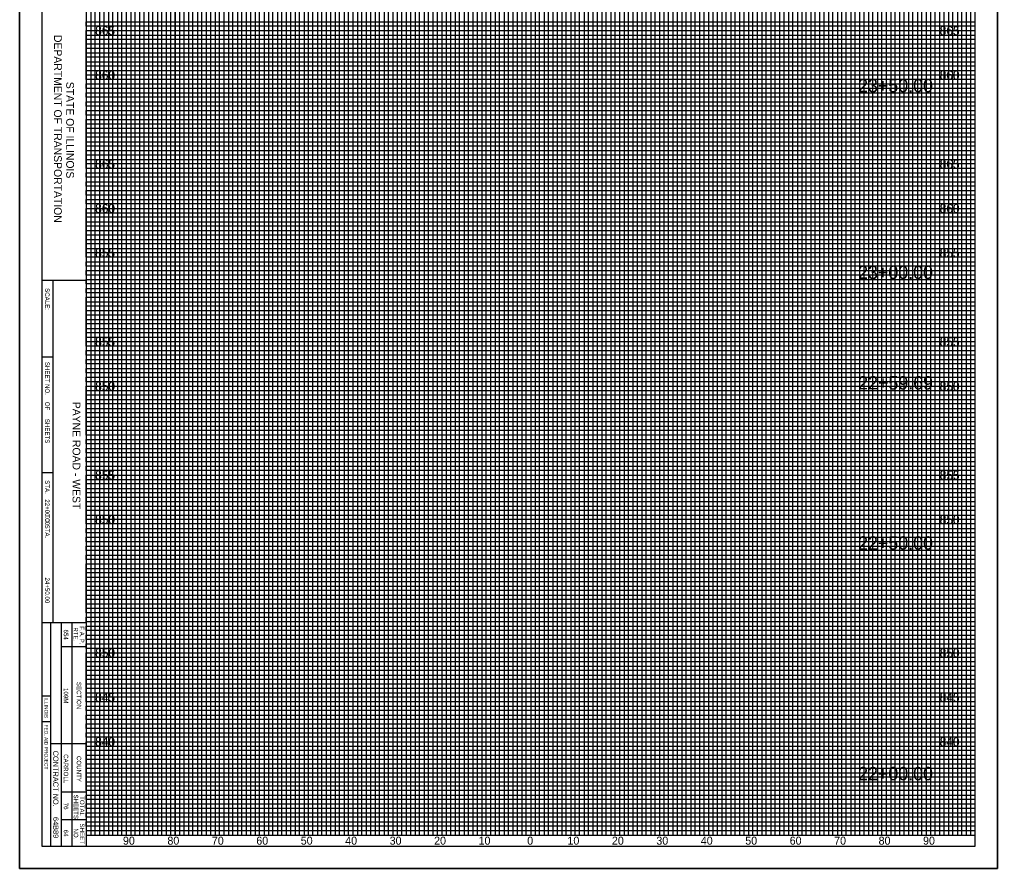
# Model space of a CAD drawing. Extents: x 874 to 5505, y 981 to 7567.
# Drawn here: x 4985 to 5205, y 992.5 to 1183.5 of the extents above; entities that cross this region are included whole.
import ezdxf

# ---------------------------------------------------------------- set-up
doc = ezdxf.new("R2010")
doc.units = 0
for name, color, linetype in [('Sheets_General Details', 7, 'Continuous'), ('Sheets_Minor Grid', 7, 'Continuous'), ('Sheets_Printer Plotting Border', 7, 'Continuous')]:
    doc.layers.add(name, color=color, linetype=linetype)

msp = doc.modelspace()

# ---------------------------------------------------------------- linework, layer by layer
at = {"layer": 'Sheets_General Details'}
for p, q in [((4985, 992.5), (4985, 1332.5)), ((5205, 1332.5), (5205, 992.5)), ((5000, 1317.5), (5000, 997.5)), ((5000, 1124.76), (4990, 1124.76)), ((4992.5, 1124.76), (4992.5, 1047.76)), ((4992.5, 1107.5), (4990, 1107.5)), ((4992.5, 1081.5), (4990, 1081.5)), ((5000, 1047.76), (4990, 1047.76)), ((4991.95, 1047.76), (4991.95, 997.5)), ((4994.35, 1047.76), (4994.35, 997.5)), ((4996.75, 1047.76), (4996.75, 997.5)), ((5000, 1042.36), (4994.35, 1042.36)), ((4991.95, 1031.29), (4990, 1031.29)), ((4991.95, 1025.49), (4990, 1025.49)), ((5000, 1020.56), (4991.95, 1020.56)), ((5000, 1009.64), (4994.35, 1009.64)), ((5000, 1003.43), (4994.35, 1003.43)), ((5205, 992.5), (4985, 992.5)), ((5205, 992.52), (5205, 992.5))]:
    msp.add_line(p, q, dxfattribs=at)
msp.add_lwpolyline([(4990, 997.5), (5200, 997.5), (5200, 1317.5), (4990, 1317.5)], close=True, dxfattribs=at)
for points in [[(5010, 1315), (5010, 1000), (5020, 1000), (5020, 1315)], [(5020, 1315), (5020, 1000), (5030, 1000), (5030, 1315)], [(5040, 1315), (5040, 1000), (5050, 1000), (5050, 1315)], [(5060, 1315), (5060, 1000), (5070, 1000), (5070, 1315)], [(5080, 1315), (5080, 1000), (5090, 1000), (5090, 1315)], [(5100, 1315), (5100, 1000), (5110, 1000), (5110, 1315)], [(5120, 1315), (5120, 1000), (5130, 1000), (5130, 1315)], [(5140, 1315), (5140, 1000), (5150, 1000), (5150, 1315)], [(5160, 1315), (5160, 1000), (5170, 1000), (5170, 1315)], [(5180, 1315), (5180, 1000), (5190, 1000), (5190, 1315)], [(5200, 1170), (5000, 1170), (5000, 1180), (5200, 1180)], [(5200, 1150), (5000, 1150), (5000, 1160), (5200, 1160)], [(5200, 1130), (5000, 1130), (5000, 1140), (5200, 1140)], [(5200, 1110), (5000, 1110), (5000, 1120), (5200, 1120)], [(5200, 1090), (5000, 1090), (5000, 1100), (5200, 1100)], [(5200, 1070), (5000, 1070), (5000, 1080), (5200, 1080)], [(5200, 1050), (5000, 1050), (5000, 1060), (5200, 1060)], [(5199, 1000), (5200, 1000), (5200, 1010), (5000, 1010), (5000, 1020), (5200, 1020), (5200, 1030), (5000, 1030), (5000, 1040), (5200, 1040)], [(5000, 1000), (5200, 1000)]]:
    msp.add_lwpolyline(points, dxfattribs=at)
at = {"layer": 'Sheets_Minor Grid'}
for points in [[(5001, 1315), (5001, 1000), (5002, 1000), (5002, 1315)], [(5003, 1315), (5003, 1000), (5004, 1000), (5004, 1315)], [(5005, 1315), (5005, 1000), (5006, 1000), (5006, 1315)], [(5007, 1315), (5007, 1000), (5008, 1000), (5008, 1315)], [(5009, 1315), (5009, 1000), (5011, 1000), (5011, 1315)], [(5012, 1315), (5012, 1000), (5013, 1000), (5013, 1315)], [(5014, 1315), (5014, 1000), (5015, 1000), (5015, 1315)], [(5016, 1315), (5016, 1000), (5017, 1000), (5017, 1315)], [(5018, 1315), (5018, 1000), (5019, 1000), (5019, 1315)], [(5021, 1315), (5021, 1000), (5022, 1000), (5022, 1315)], [(5023, 1315), (5023, 1000), (5024, 1000), (5024, 1315)], [(5025, 1315), (5025, 1000), (5026, 1000), (5026, 1315)], [(5027, 1315), (5027, 1000), (5028, 1000), (5028, 1315)], [(5029, 1315), (5029, 1000), (5031, 1000), (5031, 1315)], [(5032, 1315), (5032, 1000), (5033, 1000), (5033, 1315)], [(5034, 1315), (5034, 1000), (5035, 1000), (5035, 1315)], [(5036, 1315), (5036, 1000), (5037, 1000), (5037, 1315)], [(5038, 1315), (5038, 1000), (5039, 1000), (5039, 1315)], [(5041, 1315), (5041, 1000), (5042, 1000), (5042, 1315)], [(5043, 1315), (5043, 1000), (5044, 1000), (5044, 1315)], [(5045, 1315), (5045, 1000), (5046, 1000), (5046, 1315)], [(5047, 1315), (5047, 1000), (5048, 1000), (5048, 1315)], [(5049, 1315), (5049, 1000), (5051, 1000), (5051, 1315)], [(5052, 1315), (5052, 1000), (5053, 1000), (5053, 1315)], [(5054, 1315), (5054, 1000), (5055, 1000), (5055, 1315)], [(5056, 1315), (5056, 1000), (5057, 1000), (5057, 1315)], [(5058, 1315), (5058, 1000), (5059, 1000), (5059, 1315)], [(5061, 1315), (5061, 1000), (5062, 1000), (5062, 1315)], [(5063, 1315), (5063, 1000), (5064, 1000), (5064, 1315)], [(5065, 1315), (5065, 1000), (5066, 1000), (5066, 1315)], [(5067, 1315), (5067, 1000), (5068, 1000), (5068, 1315)], [(5069, 1315), (5069, 1000), (5071, 1000), (5071, 1315)], [(5072, 1315), (5072, 1000), (5073, 1000), (5073, 1315)], [(5074, 1315), (5074, 1000), (5075, 1000), (5075, 1315)], [(5076, 1315), (5076, 1000), (5077, 1000), (5077, 1315)], [(5078, 1315), (5078, 1000), (5079, 1000), (5079, 1315)], [(5081, 1315), (5081, 1000), (5082, 1000), (5082, 1315)], [(5083, 1315), (5083, 1000), (5084, 1000), (5084, 1315)], [(5085, 1315), (5085, 1000), (5086, 1000), (5086, 1315)], [(5087, 1315), (5087, 1000), (5088, 1000), (5088, 1315)], [(5089, 1315), (5089, 1000), (5091, 1000), (5091, 1315)], [(5092, 1315), (5092, 1000), (5093, 1000), (5093, 1315)], [(5094, 1315), (5094, 1000), (5095, 1000), (5095, 1315)], [(5096, 1315), (5096, 1000), (5097, 1000), (5097, 1315)], [(5098, 1315), (5098, 1000), (5099, 1000), (5099, 1315)], [(5101, 1315), (5101, 1000), (5102, 1000), (5102, 1315)], [(5103, 1315), (5103, 1000), (5104, 1000), (5104, 1315)], [(5105, 1315), (5105, 1000), (5106, 1000), (5106, 1315)], [(5107, 1315), (5107, 1000), (5108, 1000), (5108, 1315)], [(5109, 1315), (5109, 1000), (5111, 1000), (5111, 1315)], [(5112, 1315), (5112, 1000), (5113, 1000), (5113, 1315)], [(5114, 1315), (5114, 1000), (5115, 1000), (5115, 1315)], [(5116, 1315), (5116, 1000), (5117, 1000), (5117, 1315)], [(5118, 1315), (5118, 1000), (5119, 1000), (5119, 1315)], [(5121, 1315), (5121, 1000), (5122, 1000), (5122, 1315)], [(5123, 1315), (5123, 1000), (5124, 1000), (5124, 1315)], [(5125, 1315), (5125, 1000), (5126, 1000), (5126, 1315)], [(5127, 1315), (5127, 1000), (5128, 1000), (5128, 1315)], [(5129, 1315), (5129, 1000), (5131, 1000), (5131, 1315)], [(5132, 1315), (5132, 1000), (5133, 1000), (5133, 1315)], [(5134, 1315), (5134, 1000), (5135, 1000), (5135, 1315)], [(5136, 1315), (5136, 1000), (5137, 1000), (5137, 1315)], [(5138, 1315), (5138, 1000), (5139, 1000), (5139, 1315)], [(5141, 1315), (5141, 1000), (5142, 1000), (5142, 1315)], [(5143, 1315), (5143, 1000), (5144, 1000), (5144, 1315)], [(5145, 1315), (5145, 1000), (5146, 1000), (5146, 1315)], [(5147, 1315), (5147, 1000), (5148, 1000), (5148, 1315)], [(5149, 1315), (5149, 1000), (5151, 1000), (5151, 1315)], [(5152, 1315), (5152, 1000), (5153, 1000), (5153, 1315)], [(5154, 1315), (5154, 1000), (5155, 1000), (5155, 1315)], [(5156, 1315), (5156, 1000), (5157, 1000), (5157, 1315)], [(5158, 1315), (5158, 1000), (5159, 1000), (5159, 1315)], [(5161, 1315), (5161, 1000), (5162, 1000), (5162, 1315)], [(5163, 1315), (5163, 1000), (5164, 1000), (5164, 1315)], [(5165, 1315), (5165, 1000), (5166, 1000), (5166, 1315)], [(5167, 1315), (5167, 1000), (5168, 1000), (5168, 1315)], [(5169, 1315), (5169, 1000), (5171, 1000), (5171, 1315)], [(5172, 1315), (5172, 1000), (5173, 1000), (5173, 1315)], [(5174, 1315), (5174, 1000), (5175, 1000), (5175, 1315)], [(5176, 1315), (5176, 1000), (5177, 1000), (5177, 1315)], [(5178, 1315), (5178, 1000), (5179, 1000), (5179, 1315)], [(5181, 1315), (5181, 1000), (5182, 1000), (5182, 1315)], [(5183, 1315), (5183, 1000), (5184, 1000), (5184, 1315)], [(5185, 1315), (5185, 1000), (5186, 1000), (5186, 1315)], [(5187, 1315), (5187, 1000), (5188, 1000), (5188, 1315)], [(5189, 1315), (5189, 1000), (5191, 1000), (5191, 1315)], [(5192, 1315), (5192, 1000), (5193, 1000), (5193, 1315)], [(5194, 1315), (5194, 1000), (5195, 1000), (5195, 1315)], [(5196, 1315), (5196, 1000), (5197, 1000), (5197, 1315)], [(5198, 1315), (5198, 1000), (5199, 1000), (5199, 1315)], [(5200, 1182), (5000, 1182), (5000, 1183), (5200, 1183)], [(5200, 1179), (5000, 1179), (5000, 1181), (5200, 1181)], [(5200, 1177), (5000, 1177), (5000, 1178), (5200, 1178)], [(5200, 1175), (5000, 1175), (5000, 1176), (5200, 1176)], [(5200, 1173), (5000, 1173), (5000, 1174), (5200, 1174)], [(5200, 1171), (5000, 1171), (5000, 1172), (5200, 1172)], [(5200, 1168), (5000, 1168), (5000, 1169), (5200, 1169)], [(5200, 1166), (5000, 1166), (5000, 1167)], [(5000, 1167), (5200, 1167)], [(5200, 1164), (5000, 1164), (5000, 1165), (5200, 1165)], [(5200, 1162), (5000, 1162), (5000, 1163), (5200, 1163)], [(5200, 1159), (5000, 1159), (5000, 1161), (5200, 1161)], [(5200, 1157), (5000, 1157), (5000, 1158), (5200, 1158)], [(5200, 1155), (5000, 1155), (5000, 1156), (5200, 1156)], [(5200, 1153), (5000, 1153), (5000, 1154), (5200, 1154)], [(5200, 1151), (5000, 1151), (5000, 1152), (5200, 1152)], [(5200, 1148), (5000, 1148), (5000, 1149), (5200, 1149)], [(5200, 1146), (5000, 1146), (5000, 1147), (5200, 1147)], [(5200, 1144), (5000, 1144), (5000, 1145), (5200, 1145)], [(5200, 1142), (5000, 1142), (5000, 1143), (5200, 1143)], [(5200, 1139), (5000, 1139), (5000, 1141), (5200, 1141)], [(5200, 1137), (5000, 1137), (5000, 1138), (5200, 1138)], [(5200, 1135), (5000, 1135), (5000, 1136), (5200, 1136)], [(5200, 1133), (5000, 1133), (5000, 1134), (5200, 1134)], [(5200, 1131), (5000, 1131), (5000, 1132), (5200, 1132)], [(5200, 1128), (5000, 1128), (5000, 1129), (5200, 1129)], [(5200, 1126), (5000, 1126), (5000, 1127), (5200, 1127)], [(5200, 1124), (5000, 1124), (5000, 1125), (5200, 1125)], [(5200, 1122), (5000, 1122), (5000, 1123), (5200, 1123)], [(5200, 1119), (5000, 1119), (5000, 1121), (5200, 1121)], [(5200, 1117), (5000, 1117), (5000, 1118), (5200, 1118)], [(5200, 1115), (5000, 1115), (5000, 1116), (5200, 1116)], [(5200, 1113), (5000, 1113), (5000, 1114), (5200, 1114)], [(5200, 1111), (5000, 1111), (5000, 1112)], [(5000, 1112), (5200, 1112)], [(5200, 1108), (5000, 1108), (5000, 1109), (5200, 1109)], [(5200, 1106), (5000, 1106), (5000, 1107), (5200, 1107)], [(5200, 1104), (5000, 1104), (5000, 1105), (5200, 1105)], [(5200, 1102), (5000, 1102), (5000, 1103), (5200, 1103)], [(5200, 1099), (5000, 1099), (5000, 1101), (5200, 1101)], [(5200, 1097), (5000, 1097), (5000, 1098), (5200, 1098)], [(5200, 1095), (5000, 1095), (5000, 1096), (5200, 1096)], [(5200, 1093), (5000, 1093), (5000, 1094), (5200, 1094)], [(5200, 1091), (5000, 1091), (5000, 1092), (5200, 1092)], [(5200, 1088), (5000, 1088), (5000, 1089), (5200, 1089)], [(5200, 1086), (5000, 1086), (5000, 1087), (5200, 1087)], [(5200, 1084), (5000, 1084), (5000, 1085), (5200, 1085)], [(5200, 1082), (5000, 1082), (5000, 1083), (5200, 1083)], [(5200, 1079), (5000, 1079), (5000, 1081), (5200, 1081)], [(5200, 1077), (5000, 1077), (5000, 1078), (5200, 1078)], [(5200, 1075), (5000, 1075), (5000, 1076), (5200, 1076)], [(5200, 1073), (5000, 1073), (5000, 1074), (5200, 1074)], [(5200, 1071), (5000, 1071), (5000, 1072), (5200, 1072)], [(5200, 1068), (5000, 1068), (5000, 1069), (5200, 1069)], [(5200, 1066), (5000, 1066), (5000, 1067), (5200, 1067)], [(5200, 1064), (5000, 1064), (5000, 1065), (5200, 1065)], [(5200, 1062), (5000, 1062), (5000, 1063), (5200, 1063)], [(5200, 1059), (5000, 1059), (5000, 1061), (5200, 1061)], [(5200, 1057), (5000, 1057), (5000, 1058), (5200, 1058)], [(5200, 1055), (5000, 1055), (5000, 1056)], [(5000, 1056), (5200, 1056)], [(5200, 1053), (5000, 1053), (5000, 1054), (5200, 1054)], [(5200, 1051), (5000, 1051), (5000, 1052), (5200, 1052)], [(5200, 1048), (5000, 1048), (5000, 1049), (5200, 1049)], [(5200, 1046), (5000, 1046), (5000, 1047), (5200, 1047)], [(5200, 1044), (5000, 1044), (5000, 1045), (5200, 1045)], [(5200, 1042), (5000, 1042), (5000, 1043), (5200, 1043)], [(5000, 1001), (5200, 1001), (5200, 1002), (5000, 1002), (5000, 1003), (5200, 1003), (5200, 1004), (5000, 1004), (5000, 1005), (5200, 1005), (5200, 1006), (5000, 1006), (5000, 1007), (5200, 1007), (5200, 1008), (5000, 1008), (5000, 1009), (5200, 1009), (5200, 1011), (5000, 1011), (5000, 1012), (5200, 1012), (5200, 1013), (5000, 1013), (5000, 1014), (5200, 1014), (5200, 1015), (5000, 1015), (5000, 1016), (5200, 1016), (5200, 1017), (5000, 1017), (5000, 1018), (5200, 1018), (5200, 1019), (5000, 1019), (5000, 1021), (5200, 1021), (5200, 1022), (5000, 1022), (5000, 1023), (5200, 1023), (5200, 1024), (5000, 1024), (5000, 1025), (5200, 1025), (5200, 1026), (5000, 1026), (5000, 1027), (5200, 1027), (5200, 1028), (5000, 1028), (5000, 1029), (5200, 1029), (5200, 1031), (5000, 1031), (5000, 1032), (5200, 1032), (5200, 1033), (5000, 1033), (5000, 1034), (5200, 1034), (5200, 1035), (5000, 1035), (5000, 1036), (5200, 1036), (5200, 1037), (5000, 1037), (5000, 1038), (5200, 1038), (5200, 1039), (5000, 1039), (5000, 1041), (5200, 1041)]]:
    msp.add_lwpolyline(points, dxfattribs=at)
at = {"layer": 'Sheets_Printer Plotting Border'}
msp.add_lwpolyline([(4985, 1332.5), (4985, 992.5), (5205, 992.5), (5205, 1332.5)], close=True, dxfattribs=at)

# ---------------------------------------------------------------- texts
at = {"layer": 'Sheets_General Details'}
for s, height, p in [('865', 2, (5002.02, 1180)), ('865', 2, (5192.02, 1180)), ('860', 2, (5002.02, 1170)), ('860', 2, (5192.02, 1170)), ('23+50.00', 3, (5173.65, 1167.14)), ('865', 2, (5002.02, 1150)), ('865', 2, (5192.02, 1150)), ('860', 2, (5002.02, 1140)), ('860', 2, (5192.02, 1140)), ('855', 2, (5002.02, 1130)), ('855', 2, (5192.02, 1130)), ('23+00.00', 3, (5173.65, 1125.14)), ('855', 2, (5002.02, 1110)), ('855', 2, (5192.02, 1110)), ('22+59.69', 3, (5173.66, 1100.27)), ('850', 2, (5002.02, 1100)), ('850', 2, (5192.02, 1100)), ('855', 2, (5002.02, 1080)), ('855', 2, (5192.02, 1080)), ('850', 2, (5002.02, 1070)), ('850', 2, (5192.02, 1070)), ('22+50.00', 3, (5173.65, 1064.23)), ('850', 2, (5002.02, 1040)), ('850', 2, (5192.02, 1040)), ('845', 2, (5002.02, 1030)), ('845', 2, (5192.02, 1030)), ('840', 2, (5002.02, 1020)), ('840', 2, (5192.02, 1020)), ('22+00.00', 3, (5173.65, 1012.34)), ('90', 1.8, (5008.26, 997.85)), ('80', 1.8, (5018.26, 997.85)), ('70', 1.8, (5028.26, 997.85)), ('60', 1.8, (5038.26, 997.85)), ('50', 1.8, (5048.26, 997.85)), ('40', 1.8, (5058.26, 997.85)), ('30', 1.8, (5068.26, 997.85)), ('20', 1.8, (5078.26, 997.85)), ('10', 1.8, (5088.26, 997.85)), ('0', 1.8, (5099.21, 997.85)), ('0', 1.8, (5099.21, 997.85)), ('10', 1.8, (5108.26, 997.85)), ('20', 1.8, (5118.26, 997.85)), ('30', 1.8, (5128.26, 997.85)), ('40', 1.8, (5138.26, 997.85)), ('50', 1.8, (5148.26, 997.85)), ('60', 1.8, (5158.26, 997.85)), ('70', 1.8, (5168.26, 997.85)), ('80', 1.8, (5178.26, 997.85)), ('90', 1.8, (5188.26, 997.85))]:
    msp.add_text(s, height=height, dxfattribs=at).set_placement(p)
for s, height, p in [('DEPARTMENT OF TRANSPORTATION', 1.75, (4992.75, 1180.03)), ('STATE OF ILLINOIS', 1.75, (4995.5, 1169.49)), ('SCALE:          ', 1, (4990.75, 1123.07)), ('SHEET NO.    OF     SHEETS', 1, (4990.75, 1106.48)), ('PAYNE ROAD - WEST', 1.75, (4996.93, 1097.49)), ('STA.            TO STA.            ', 1, (4990.75, 1079.85)), ('22+00.00', 1, (4990.75, 1075.55)), ('24+50.00', 1, (4990.75, 1057.96)), ('654', 1, (4994.95, 1046.26)), ('RTE.', 1, (4997.15, 1046.75)), ('F.A. ', 1, (4998.55, 1046.99)), ('P.', 1, (4998.55, 1044.2)), ('SECTION', 1, (4997.87, 1034.46)), ('109M', 1, (4994.95, 1033.09)), ('ILLINOIS', 0.8, (4990.59, 1030.89)), ('FED. AID PROJECT', 0.8, (4990.59, 1024.88)), ('CONTRACT NO.      ', 1.2, (4992.55, 1019)), ('CARROLL', 1, (4994.95, 1018.21)), ('COUNTY', 1, (4997.87, 1017.81)), ('SHEETS', 1, (4997.19, 1009.14)), ('TOTAL', 1, (4998.59, 1008.75)), ('76', 1, (4994.95, 1007.29)), ('64B89', 1.2, (4992.55, 1004.09)), ('64', 1, (4994.95, 1001.22)), ('NO.', 1, (4997.19, 1001.5)), ('SHEET', 1, (4998.59, 1002.6))]:
    msp.add_text(s, height=height, rotation=270, dxfattribs=at).set_placement(p)

doc.saveas('drawing.dxf')
